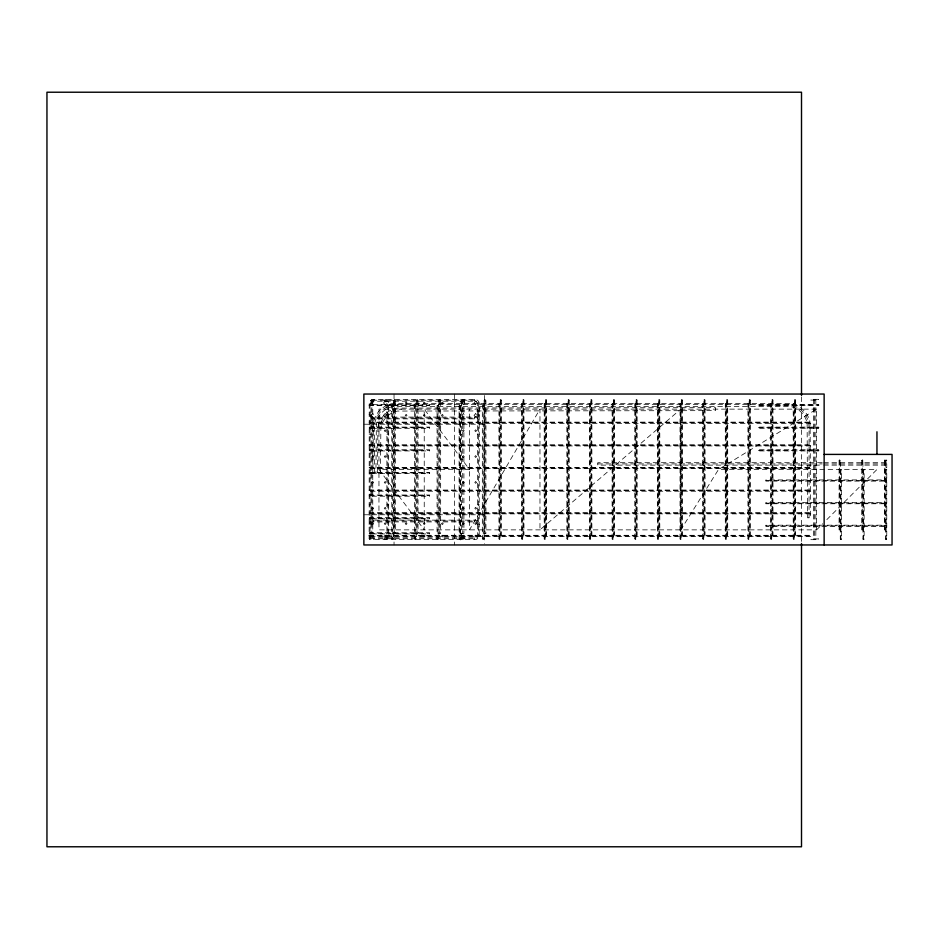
<?xml version="1.0" encoding="UTF-8"?>
<svg xmlns="http://www.w3.org/2000/svg" width="939" height="939" viewBox="0 0 939 939"><rect width="100%" height="100%" fill="white"/><g stroke="black" fill="none" stroke-linecap="round" stroke-linejoin="round"><path stroke-width="0.7" stroke-dasharray="4.7 3.52" d="M370.952 404.052L371.011 403.441A2.864 2.864 0 0 1 373.264 401.199L475.193 401.199A2.864 2.864 0 0 1 477.435 403.441L477.435 535.559A2.864 2.864 0 0 1 475.193 537.801L373.264 537.801A2.864 2.864 0 0 1 371.011 535.559L370.952 534.948M369.144 524.69L369.227 523.821A4.683 4.683 0 0 1 372.912 520.136L475.545 520.136A4.683 4.683 0 0 1 479.219 523.821L479.313 524.69M370.952 524.784L371.011 524.173A2.864 2.864 0 0 1 373.264 521.92L475.193 521.92A2.864 2.864 0 0 1 477.435 524.173L477.493 524.784M461.507 404.052L461.565 403.441A2.864 2.864 0 0 1 463.807 401.199L464.418 401.141M477.493 414.216L477.435 414.827A2.864 2.864 0 0 1 475.193 417.08L373.264 417.08A2.864 2.864 0 0 1 371.011 414.827L370.952 414.216M479.313 414.31L479.219 415.179A4.683 4.683 0 0 1 475.545 418.864L372.912 418.864A4.683 4.683 0 0 1 369.227 415.179L369.144 414.31M816.59 409.134L378.957 409.134L378.957 529.866L816.59 529.866L816.59 409.134L718.499 469.5L680.775 529.866L680.775 409.134L539.972 529.866L539.972 409.134L469.5 529.866L469.5 409.134M369.144 535.042L369.227 535.911A4.683 4.683 0 0 0 372.912 539.585L475.545 539.585A4.683 4.683 0 0 0 479.219 535.911L479.219 403.089A4.683 4.683 0 0 0 475.545 399.415L372.912 399.415A4.683 4.683 0 0 0 369.227 403.089L369.144 538.763L370.048 539.679L370.952 538.763L370.952 400.237L371.856 399.321L372.771 400.237L372.771 533.481L370.952 533.481M372.771 400.237L371.856 401.141L370.952 400.237M429.663 404.463L429.663 405.66L369.743 405.66L369.144 405.061L369.743 404.463L818.256 404.463L818.855 405.061L818.256 405.66L758.348 405.66L758.348 404.463M369.743 405.66L370.353 405.061L369.743 404.463M393.594 405.519L391.786 405.519L391.786 538.763L392.69 539.679L393.594 538.763L393.594 400.237L394.497 399.321L395.401 400.237L395.401 533.481L393.594 533.481M395.401 400.237L394.497 401.141L393.594 400.237M369.144 427.703L369.743 427.092L429.663 427.092L429.663 428.301L369.743 428.301L369.144 427.703L429.663 427.703M369.743 428.301L370.353 427.703L369.743 427.092M416.223 405.519L414.416 405.519L414.416 538.763L415.32 539.679L416.223 538.763L416.223 400.237L417.139 399.321L418.043 400.237L418.043 533.481L416.223 533.481M418.043 400.237L417.139 401.141L416.223 400.237M369.144 450.333L369.743 449.734L429.663 449.734L429.663 450.943L369.743 450.943L369.144 450.333L429.663 450.333M369.743 450.943L370.353 450.333L369.743 449.734M438.865 405.519L437.058 405.519L437.058 538.763L437.961 539.679L438.865 538.763L438.865 400.237L439.769 399.321L440.673 400.237L440.673 533.481L438.865 533.481M440.673 400.237L439.769 401.141L438.865 400.237M369.144 472.974L369.743 472.364L429.663 472.364L429.663 473.573L369.743 473.573L369.144 472.974L429.663 472.974M369.743 473.573L370.353 472.974L369.743 472.364M461.507 405.812L459.089 405.812L459.089 538.763L460.298 539.972L461.507 538.763L461.507 400.53L462.704 399.321L463.913 400.53L463.913 533.481L461.507 533.481M463.913 400.53L461.648 402.948L463.314 404.603L464.969 402.948L463.314 401.293M369.144 495.604L369.743 495.006L429.663 495.006L429.663 496.215L369.743 496.215L369.144 495.604L429.663 495.604M369.743 496.215L370.353 495.604L369.743 495.006M484.137 405.519L482.329 405.519L482.329 538.763L483.233 539.679L484.137 538.763L484.137 400.237L485.04 399.321L485.944 400.237L485.944 533.481L484.137 533.481M485.944 400.237L485.04 401.141L484.137 400.237M369.144 518.246L369.743 517.635L429.663 517.635L429.663 518.844L369.743 518.844L369.144 518.246L429.663 518.246M369.743 518.844L370.353 518.246L369.743 517.635M500.135 403.7L498.926 403.7L498.926 539.068L499.536 539.679L500.135 539.068L500.135 399.932L500.733 399.321L501.344 399.932L501.344 535.3M501.344 399.932L500.733 400.53L500.135 399.932M369.144 533.34L369.743 532.73L429.663 532.73L429.663 533.939L369.743 533.939L369.144 533.34L429.663 533.34M369.743 533.939L370.353 533.34L369.743 532.73M369.144 538.763L370.048 537.859L370.952 538.763M522.777 403.7L521.568 403.7L521.568 539.068L522.166 539.679L522.777 539.068L522.777 399.932L523.375 399.321L523.974 399.932L523.974 535.3M523.974 399.932L523.375 400.53L522.777 399.932M391.786 538.763L392.69 537.859L393.594 538.763M545.406 403.7L544.197 403.7L544.197 539.068L544.808 539.679L545.406 539.068L545.406 399.932L546.017 399.321L546.615 399.932L546.615 535.3M546.615 399.932L546.017 400.53L545.406 399.932M414.416 538.763L415.32 537.859L416.223 538.763M568.048 403.7L566.839 403.7L566.839 539.068L567.438 539.679L568.048 539.068L568.048 399.932L568.647 399.321L569.257 399.932L569.257 535.3M569.257 399.932L568.647 400.53L568.048 399.932M437.058 538.763L437.961 537.859L438.865 538.763M590.678 403.7L589.469 403.7L589.469 539.068L590.079 539.679L590.678 539.068L590.678 399.932L591.288 399.321L591.887 399.932L591.887 535.3M591.887 399.932L591.288 400.53L590.678 399.932M459.089 538.763L460.298 537.566L461.507 538.763M613.32 403.7L612.111 403.7L612.111 539.068L612.709 539.679L613.32 539.068L613.32 399.932L613.918 399.321L614.529 399.932L614.529 535.3M614.529 399.932L613.918 400.53L613.32 399.932M482.329 538.763L483.233 537.859L484.137 538.763M635.949 403.7L634.752 403.7L634.752 539.068L635.351 539.679L635.949 539.068L635.949 399.932L636.56 399.321L637.158 399.932L637.158 535.3M637.158 399.932L636.56 400.53L635.949 399.932M498.926 539.068L499.536 538.47L500.135 539.068M658.591 403.7L657.382 403.7L657.382 539.068L657.993 539.679L658.591 539.068L658.591 399.932L659.19 399.321L659.8 399.932L659.8 535.3M659.8 399.932L659.19 400.53L658.591 399.932M521.568 539.068L522.166 538.47L522.777 539.068M681.233 403.7L680.024 403.7L680.024 539.068L680.622 539.679L681.233 539.068L681.233 399.932L681.831 399.321L682.43 399.932L682.43 535.3M682.43 399.932L681.831 400.53L681.233 399.932M544.197 539.068L544.808 538.47L545.406 539.068M703.863 403.7L702.654 403.7L702.654 539.068L703.264 539.679L703.863 539.068L703.863 399.932L704.473 399.321L705.072 399.932L705.072 535.3M705.072 399.932L704.473 400.53L703.863 399.932M566.839 539.068L567.438 538.47L568.048 539.068M726.504 403.7L725.295 403.7L725.295 539.068L725.894 539.679L726.504 539.068L726.504 399.932L727.103 399.321L727.713 399.932L727.713 535.3M727.713 399.932L727.103 400.53L726.504 399.932M589.469 539.068L590.079 538.47L590.678 539.068M749.134 403.7L747.925 403.7L747.925 539.068L748.536 539.679L749.134 539.068L749.134 399.932L749.745 399.321L750.343 399.932L750.343 535.3M750.343 399.932L749.745 400.53L749.134 399.932M612.111 539.068L612.709 538.47L613.32 539.068M771.776 403.7L770.567 403.7L770.567 539.068L771.165 539.679L771.776 539.068L771.776 399.932L772.374 399.321L772.985 399.932L772.985 535.3M772.985 399.932L772.374 400.53L771.776 399.932M634.752 539.068L635.351 538.47L635.949 539.068M794.406 403.7L793.209 403.7L793.209 539.068L793.807 539.679L794.406 539.068L794.406 399.932L795.016 399.321L795.615 399.932L795.615 535.3M795.615 399.932L795.016 400.53L794.406 399.932M657.382 539.068L657.993 538.47L658.591 539.068M680.024 539.068L680.622 538.47L681.233 539.068M818.256 404.463L817.646 405.061L818.256 405.66M702.654 539.068L703.264 538.47L703.863 539.068M818.256 427.092L817.646 427.703L818.256 428.301L818.855 427.703L818.256 427.092L758.348 427.092L758.348 428.301L818.256 428.301M725.295 539.068L725.894 538.47L726.504 539.068M818.256 449.734L817.646 450.333L818.256 450.943L818.855 450.333L818.256 449.734L758.348 449.734L758.348 450.943L818.256 450.943M747.925 539.068L748.536 538.47L749.134 539.068M840.288 529.866L839.079 529.866L839.079 460.298L839.689 459.687L840.288 460.298L840.288 539.068L840.886 539.679L841.497 539.068L841.497 469.5M840.288 460.298L839.689 460.896L839.079 460.298M770.567 539.068L771.165 538.47L771.776 539.068M862.929 529.866L861.72 529.866L861.72 460.298L862.319 459.687L862.929 460.298L862.929 539.068L863.528 539.679L864.126 539.068L864.126 469.5M862.929 460.298L862.319 460.896L861.72 460.298M793.209 539.068L793.807 538.47L794.406 539.068M885.559 529.866L884.35 529.866L884.35 460.298L884.961 459.687L885.559 460.298L885.559 539.068L886.17 539.679L886.768 539.068L886.768 469.5L885.559 469.5M885.559 460.298L884.961 460.896L884.35 460.298M816.59 529.866L822.728 523.727M826.825 519.631L876.956 469.5L718.499 469.5M886.17 479.911L885.559 480.522L886.17 481.12L886.768 480.522L886.17 479.911L765.884 479.911L765.884 481.12L886.17 481.12M840.288 539.068L840.886 538.47L841.497 539.068M886.17 502.553L885.559 503.151L886.17 503.762L886.768 503.151L886.17 502.553L765.884 502.553L765.884 503.762L886.17 503.762M862.929 539.068L863.528 538.47L864.126 539.068M886.17 525.183L885.559 525.793L886.17 526.392L886.768 525.793L886.17 525.183L765.884 525.183L765.884 526.392L886.17 526.392M885.559 539.068L886.17 538.47L886.768 539.068M464.324 399.321L463.455 399.415A4.683 4.683 0 0 0 459.781 403.089L459.781 535.911A4.683 4.683 0 0 0 463.455 539.585L464.324 539.679M384.039 537.859L384.638 537.801A2.864 2.864 0 0 0 386.891 535.559L386.891 403.441A2.864 2.864 0 0 0 384.638 401.199L384.039 401.141M384.133 539.679L385.002 539.585A4.683 4.683 0 0 0 388.676 535.911L388.676 403.089A4.683 4.683 0 0 0 385.002 399.415L384.133 399.321M369.144 405.061L429.663 405.061M758.348 405.061L818.855 405.061M369.144 405.519L370.952 405.519M369.144 422.116L811.308 422.116L811.308 423.325L369.144 423.325M369.144 422.714L811.308 422.714M363.863 424.228L484.594 424.228M758.348 427.703L818.855 427.703M369.144 434.182L370.952 434.182M386.95 434.182L388.758 434.182M459.687 434.182L461.507 434.182M477.493 434.182L479.313 434.182M369.144 444.746L811.308 444.746L811.308 445.955L369.144 445.955M369.144 445.356L811.308 445.356M758.348 450.333L818.855 450.333M822.224 462.704L597.779 462.704L597.779 465.122L822.224 465.122M823.691 462.704L886.768 462.704M597.779 463.913L822.224 463.913M823.691 463.913L886.768 463.913M823.691 465.122L886.768 465.122M369.144 467.387L811.308 467.387L811.308 468.596L369.144 468.596M369.144 467.986L811.308 467.986M765.884 480.522L886.768 480.522M369.144 490.029L811.308 490.029L811.308 491.226L369.144 491.226M369.144 490.628L811.308 490.628M765.884 503.151L886.768 503.151M369.144 504.818L370.952 504.818M386.95 504.818L388.758 504.818M459.687 504.818L461.507 504.818M477.493 504.818L479.313 504.818M369.144 512.659L811.308 512.659L811.308 513.868L369.144 513.868M369.144 513.269L811.308 513.269M363.863 514.772L484.594 514.772M765.884 525.793L886.768 525.793M369.144 535.3L811.308 535.3L811.308 536.509L369.144 536.509M369.144 535.899L811.308 535.899M464.418 537.859L463.807 537.801A2.864 2.864 0 0 1 461.565 535.559L461.507 534.948M461.507 400.53L462.704 401.739M886.17 469.5L886.17 539.679M884.961 459.687L884.961 529.866M863.528 469.5L863.528 539.679M862.319 459.687L862.319 529.866M840.886 469.5L840.886 539.679M839.689 459.687L839.689 529.866M815.838 399.321L815.838 539.679M814.629 399.321L814.629 539.679M813.42 399.321L813.42 539.679M809.054 517.788L809.054 427.245A22.642 22.642 0 0 0 786.413 404.603M801.507 396.974L801.507 542.026M795.016 399.321L795.016 535.3M793.807 403.7L793.807 539.679M772.374 399.321L772.374 535.3M771.165 403.7L771.165 539.679M749.745 399.321L749.745 535.3M748.536 403.7L748.536 539.679M727.103 399.321L727.103 535.3M725.894 403.7L725.894 539.679M704.473 399.321L704.473 535.3M703.264 403.7L703.264 539.679M681.831 399.321L681.831 535.3M680.622 403.7L680.622 539.679M659.19 399.321L659.19 535.3M657.993 403.7L657.993 539.679M636.56 399.321L636.56 535.3M635.351 403.7L635.351 539.679M613.918 399.321L613.918 535.3M612.709 403.7L612.709 539.679M591.288 399.321L591.288 535.3M590.079 403.7L590.079 539.679M568.647 399.321L568.647 535.3M567.438 403.7L567.438 539.679M546.017 399.321L546.017 535.3M544.808 403.7L544.808 539.679M523.375 399.321L523.375 535.3M522.166 403.7L522.166 539.679M500.733 399.321L500.733 535.3M499.536 403.7L499.536 539.679M485.04 399.321L485.04 533.481M484.594 395.483L484.594 543.517M483.233 405.519L483.233 539.679M474.629 399.321L474.629 401.141M474.629 417.139L474.629 418.947M474.629 520.053L474.629 521.861M474.629 537.859L474.629 539.679M462.704 399.321L462.704 533.481M460.298 405.812L460.298 539.972M454.406 394.04L454.406 544.96M439.769 399.321L439.769 533.481M437.961 405.519L437.961 539.679M417.139 399.321L417.139 533.481M415.32 405.519L415.32 539.679M394.497 399.321L394.497 533.481M394.04 394.04L394.04 544.96M392.69 405.519L392.69 539.679M374.426 472.517L374.426 427.245A22.642 22.642 0 0 1 397.068 404.603M373.828 399.321L373.828 401.141M373.828 417.139L373.828 418.947M373.828 520.053L373.828 521.861M373.828 537.859L373.828 539.679M371.856 399.321L371.856 533.481M370.048 539.679L370.048 404.005A3.768 3.768 0 0 1 373.828 400.237L474.629 400.237A3.768 3.768 0 0 1 478.409 404.005L478.409 534.995A3.768 3.768 0 0 1 474.629 538.763L373.828 538.763A3.768 3.768 0 0 1 370.048 534.995M378.957 431.776A22.642 22.642 0 0 1 401.587 409.134M384.086 538.763A3.768 3.768 0 0 0 387.854 534.995L387.854 404.005A3.768 3.768 0 0 0 384.086 400.237M464.371 400.237A3.768 3.768 0 0 0 460.591 404.005L460.591 534.995A3.768 3.768 0 0 0 464.371 538.763M478.409 414.263A3.768 3.768 0 0 1 474.629 418.043L373.828 418.043A3.768 3.768 0 0 1 370.048 414.263M478.409 524.737A3.768 3.768 0 0 0 474.629 520.957L373.828 520.957A3.768 3.768 0 0 0 370.048 524.737M373.37 422.538L372.912 472.517L375.94 472.517L376.351 423.125A21.116 21.116 0 0 1 392.948 406.528L790.532 406.528A21.116 21.116 0 0 1 807.129 423.125L807.54 517.788L810.557 517.788L810.099 422.538A24.156 24.156 0 0 0 791.119 403.559L392.349 403.559A24.156 24.156 0 0 0 373.37 422.538M377.901 427.057L377.443 472.517L380.459 472.517L380.87 427.656A21.116 21.116 0 0 1 397.467 411.059L715.483 410.648L715.483 407.632L396.88 408.078A24.156 24.156 0 0 0 377.901 427.057M372.771 401.293L371.105 402.948L372.771 404.603L374.426 402.948L372.771 401.293M372.771 413.665L371.105 415.32L372.771 416.986L374.426 415.32L372.771 413.665M385.143 401.293L383.476 402.948L385.143 404.603L386.798 402.948L385.143 401.293M385.143 413.665L383.476 415.32L385.143 416.986L386.798 415.32L385.143 413.665M372.771 429.816L371.856 430.719L372.771 431.623L373.675 430.719L372.771 429.816M406.118 402.045L405.214 402.948L406.118 403.852L407.021 402.948L406.118 402.045M385.143 429.816L384.239 430.719L385.143 431.623L386.046 430.719L385.143 429.816M406.118 414.416L405.214 415.32L406.118 416.223L407.021 415.32L406.118 414.416M424.228 402.045L423.325 402.948L424.228 403.852L425.132 402.948L424.228 402.045M372.771 455.661L371.856 456.577L372.771 457.481L373.675 456.577L372.771 455.661M424.228 414.416L423.325 415.32L424.228 416.223L425.132 415.32L424.228 414.416M385.143 455.661L384.239 456.577L385.143 457.481L386.046 456.577L385.143 455.661M442.339 402.045L441.436 402.948L442.339 403.852L443.243 402.948L442.339 402.045M372.771 481.519L371.856 482.423L372.771 483.339L373.675 482.423L372.771 481.519M442.339 414.416L441.436 415.32L442.339 416.223L443.243 415.32L442.339 414.416M385.143 481.519L384.239 482.423L385.143 483.339L386.046 482.423L385.143 481.519M463.314 413.665L461.648 415.32L463.314 416.986L464.969 415.32L463.314 413.665M475.686 401.293L474.031 402.948L475.686 404.603L477.352 402.948L475.686 401.293M372.771 507.377L371.856 508.281L372.771 509.184L373.675 508.281L372.771 507.377M475.686 413.665L474.031 415.32L475.686 416.986L477.352 415.32L475.686 413.665M385.143 507.377L384.239 508.281L385.143 509.184L386.046 508.281L385.143 507.377M463.314 429.816L462.411 430.719L463.314 431.623L464.218 430.719L463.314 429.816M372.771 522.777L371.856 523.68L372.771 524.584L373.675 523.68L372.771 522.777M475.686 429.816L474.782 430.719L475.686 431.623L476.589 430.719L475.686 429.816M372.771 535.148L371.856 536.052L372.771 536.955L373.675 536.052L372.771 535.148M385.143 522.777L384.239 523.68L385.143 524.584L386.046 523.68L385.143 522.777M463.314 455.661L462.411 456.577L463.314 457.481L464.218 456.577L463.314 455.661M385.143 535.148L384.239 536.052L385.143 536.955L386.046 536.052L385.143 535.148M406.118 522.777L405.214 523.68L406.118 524.584L407.021 523.68L406.118 522.777M475.686 455.661L474.782 456.577L475.686 457.481L476.589 456.577L475.686 455.661M406.118 535.148L405.214 536.052L406.118 536.955L407.021 536.052L406.118 535.148M463.314 481.519L462.411 482.423L463.314 483.339L464.218 482.423L463.314 481.519M424.228 522.777L423.325 523.68L424.228 524.584L425.132 523.68L424.228 522.777M475.686 481.519L474.782 482.423L475.686 483.339L476.589 482.423L475.686 481.519M424.228 535.148L423.325 536.052L424.228 536.955L425.132 536.052L424.228 535.148M442.339 522.777L441.436 523.68L442.339 524.584L443.243 523.68L442.339 522.777M463.314 507.377L462.411 508.281L463.314 509.184L464.218 508.281L463.314 507.377M442.339 535.148L441.436 536.052L442.339 536.955L443.243 536.052L442.339 535.148M475.686 507.377L474.782 508.281L475.686 509.184L476.589 508.281L475.686 507.377M463.314 522.777L462.411 523.68L463.314 524.584L464.218 523.68L463.314 522.777M463.314 535.148L462.411 536.052L463.314 536.955L464.218 536.052L463.314 535.148M475.686 522.777L474.782 523.68L475.686 524.584L476.589 523.68L475.686 522.777M475.686 535.148L474.782 536.052L475.686 536.955L476.589 536.052L475.686 535.148M818.409 399.321L810.862 399.321L810.862 400.084L818.409 400.084L818.409 399.321M886.768 460.145L886.017 460.145L886.017 467.692L886.768 467.692L886.768 460.145M469.5 469.5L378.957 469.5L424.228 529.866L424.228 409.134L469.5 469.5M818.409 538.916L810.862 538.916L810.862 539.679L818.409 539.679L818.409 538.916"/><path stroke-width="1.41" d="M824.137 454.406L892.05 454.406L892.05 544.96L363.863 544.96L363.863 394.04L824.137 394.04L824.137 544.96M876.956 431.776L876.956 454.406M801.507 395.507L801.507 92.222L46.95 92.222L46.95 846.778L801.507 846.778L801.507 543.493"/></g></svg>
